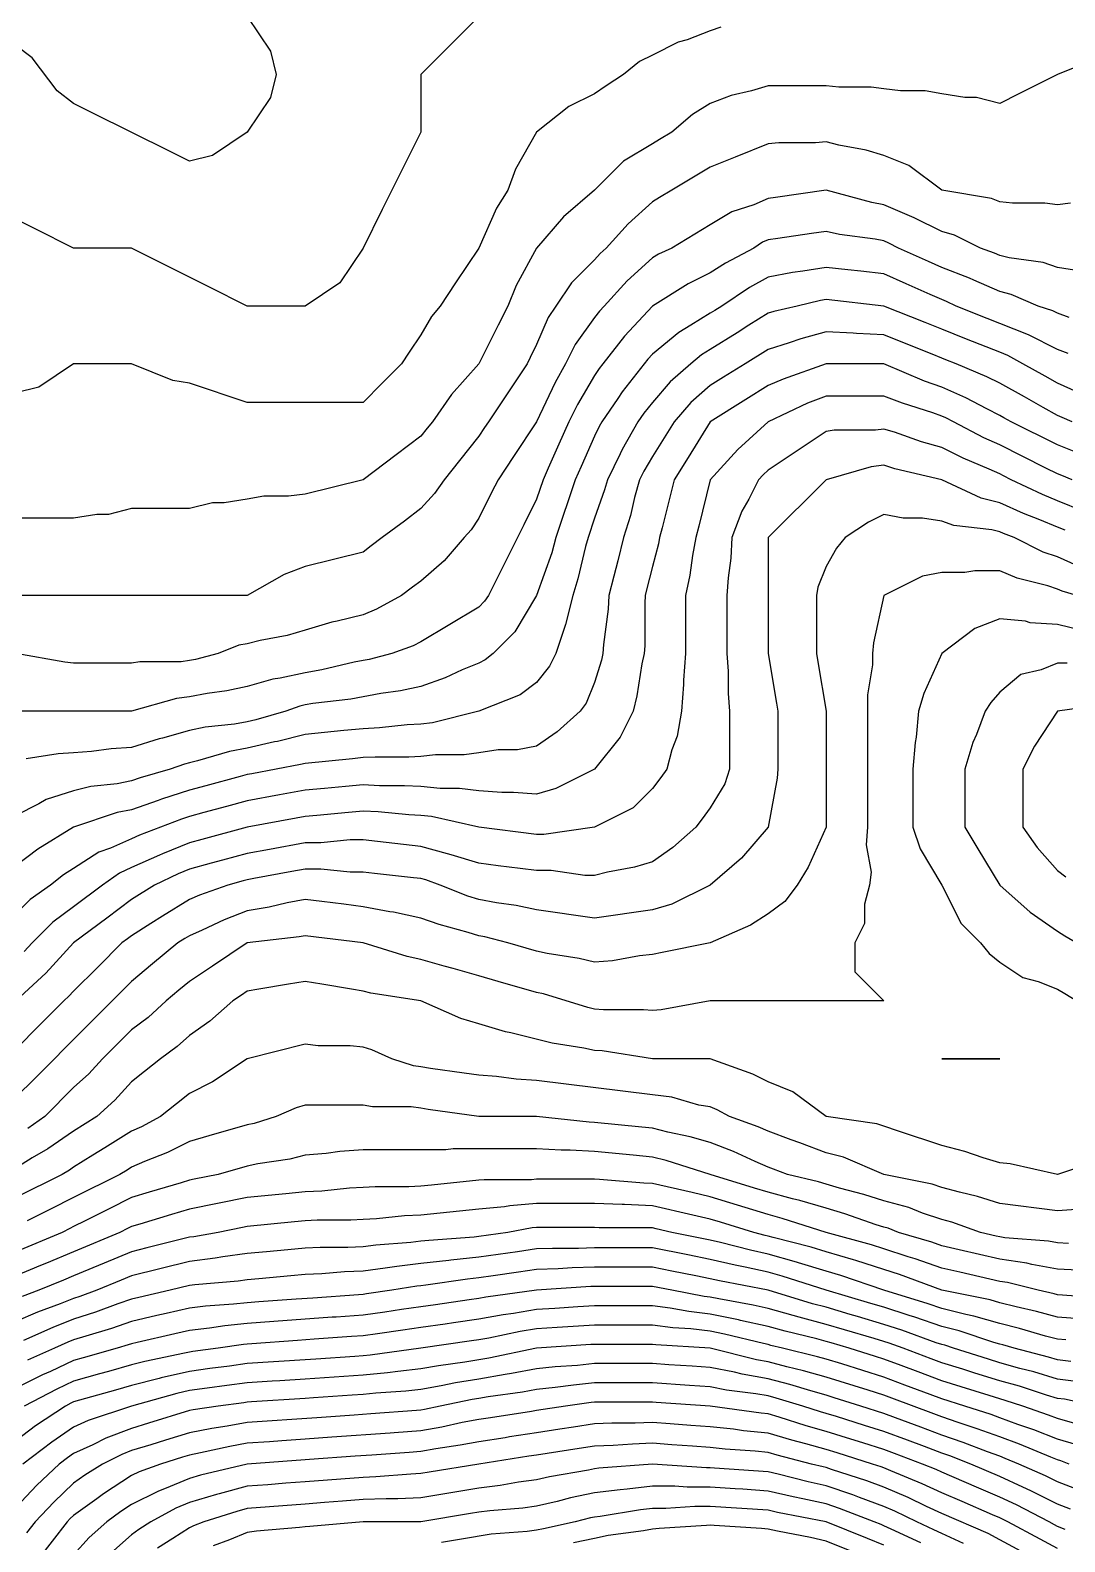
# Model space of a CAD drawing. Header units: inches. Extents: x 794995 to 811195, y 2485918 to 2508058.
# Drawn here: x 807723 to 808259, y 2500398 to 2501181 of the extents above; entities that cross this region are included whole.
import ezdxf

# ---------------------------------------------------------------- set-up
doc = ezdxf.new("R2010")
doc.units = ezdxf.units.IN
doc.header["$MEASUREMENT"] = 0
doc.layers.add('contour', color=7, linetype='Continuous')

msp = doc.modelspace()

# ---------------------------------------------------------------- linework, layer by layer
at = {"layer": 'contour'}
for points in [[(807955.16, 2501188.36), (807925.16, 2501158.36), (807925.16, 2501128.36), (807915.16, 2501108.36), (807910.16, 2501098.36), (807905.16, 2501088.36), (807895.16, 2501068.36), (807883.16, 2501050.36), (807865.16, 2501038.36), (807835.16, 2501038.36), (807815.16, 2501048.36), (807795.16, 2501058.36), (807775.16, 2501068.36), (807745.16, 2501068.36), (807725.16, 2501078.36), (807715.16, 2501083.36)], [(807835.16, 2501188.36), (807847.16, 2501170.36), (807850.16, 2501158.36), (807847.16, 2501146.36), (807835.16, 2501128.36), (807817.16, 2501116.36), (807805.16, 2501113.36), (807795.16, 2501118.36), (807755.16, 2501138.36), (807745.16, 2501143.36), (807736.59, 2501149.79), (807723.73, 2501166.93), (807715.16, 2501173.36)], [(808080.61, 2501182.91), (808075.16, 2501180.86), (808063.16, 2501176.36), (808058.49, 2501175.03), (808045.16, 2501168.36), (808038.49, 2501165.03), (808030.16, 2501158.36), (808021.16, 2501152.36), (808015.16, 2501148.36), (808001.83, 2501141.69), (807985.16, 2501128.36), (807974.25, 2501109.27), (807970.16, 2501098.36), (807964.39, 2501089.13), (807955.16, 2501068.36), (807943.16, 2501050.36), (807935.16, 2501038.36), (807930.61, 2501032.91), (807925.16, 2501023.36), (807919.16, 2501014.36), (807915.16, 2501008.36), (807905.16, 2500998.36), (807895.16, 2500988.36), (807835.16, 2500988.36), (807805.16, 2500998.36), (807796.59, 2500999.79), (807775.16, 2501008.36), (807745.16, 2501008.36), (807727.16, 2500996.36), (807703.16, 2500990.36)], [(808276.59, 2501166.93), (808255.16, 2501158.36), (808235.16, 2501148.36), (808225.16, 2501143.36), (808213.16, 2501146.36), (808207.16, 2501146.36), (808195.16, 2501148.36), (808186.59, 2501149.79), (808173.73, 2501149.79), (808165.16, 2501150.86), (808158.49, 2501151.69), (808141.83, 2501151.69), (808135.16, 2501152.36), (808105.16, 2501152.36), (808096.59, 2501149.79), (808086.07, 2501147.45), (808075.16, 2501143.36), (808065.93, 2501137.59), (808055.16, 2501128.36), (808048.91, 2501124.61), (808045.16, 2501122.36), (808030.16, 2501113.36), (808015.16, 2501098.36), (807999.01, 2501084.52), (807985.16, 2501068.36), (807974.57, 2501048.95), (807970.16, 2501038.36), (807965.16, 2501028.36), (807955.16, 2501008.36), (807941.04, 2500992.48), (807931.16, 2500978.36), (807928.49, 2500975.03), (807925.16, 2500970.86), (807912.3, 2500961.22), (807895.16, 2500948.36), (807865.16, 2500940.86), (807856.59, 2500939.79), (807843.73, 2500939.79), (807835.16, 2500938.36), (807823.16, 2500936.36), (807817.16, 2500936.36), (807805.16, 2500933.36), (807775.16, 2500933.36), (807763.16, 2500930.36), (807757.16, 2500930.36), (807745.16, 2500928.36), (807685.16, 2500928.36)], [(808261.83, 2501091.69), (808255.16, 2501090.86), (808248.49, 2501091.69), (808231.83, 2501091.69), (808225.16, 2501092.36), (808220.87, 2501094.08), (808195.16, 2501098.36), (808178.02, 2501111.22), (808165.16, 2501116.36), (808155.93, 2501119.13), (808141.83, 2501121.69), (808135.16, 2501123.36), (808129.7, 2501122.91), (808110.61, 2501122.91), (808105.16, 2501122.36), (808088.02, 2501115.5), (808075.16, 2501110.36), (808055.16, 2501098.36), (808048.91, 2501094.61), (808045.16, 2501092.36), (808032.53, 2501080.99), (808021.16, 2501068.36), (808018.02, 2501065.5), (808015.16, 2501062.36), (808003.16, 2501050.36), (807995.16, 2501038.36), (807991.16, 2501032.36), (807985.16, 2501018.36), (807981.83, 2501011.69), (807980.16, 2501008.36), (807960.16, 2500978.36), (807958.16, 2500975.36), (807955.16, 2500970.86), (807945.16, 2500958.36), (807937.16, 2500948.36), (807932.22, 2500941.3), (807925.16, 2500933.36), (807916.59, 2500926.93), (807905.16, 2500918.36), (807899.45, 2500914.08), (807895.16, 2500910.86), (807865.16, 2500903.36), (807854.25, 2500899.27), (807835.16, 2500888.36), (807625.16, 2500888.36)], [(808267.16, 2501056.36), (808255.16, 2501058.36), (808247.66, 2501060.86), (808230.16, 2501063.36), (808225.16, 2501064.61), (808222.55, 2501065.75), (808215.16, 2501068.36), (808201.83, 2501075.03), (808195.16, 2501076.93), (808180.87, 2501084.08), (808178.49, 2501085.03), (808165.16, 2501090.86), (808158.84, 2501092.05), (808135.16, 2501098.36), (808108.91, 2501094.61), (808105.16, 2501094.08), (808097.66, 2501090.86), (808086.41, 2501087.11), (808075.16, 2501080.36), (808055.16, 2501068.36), (808048.32, 2501065.2), (808045.16, 2501063.36), (808032.12, 2501051.4), (808020.16, 2501038.36), (808017.77, 2501035.75), (808015.16, 2501032.36), (808005.16, 2501018.36), (808000.16, 2501008.36), (807994.76, 2500998.76), (807985.16, 2500978.36), (807973.16, 2500960.36), (807965.16, 2500948.36), (807961.83, 2500941.69), (807955.16, 2500928.36), (807951.16, 2500922.36), (807947.66, 2500918.36), (807937.16, 2500906.36), (807925.16, 2500895.86), (807920.87, 2500892.65), (807915.16, 2500888.36), (807902.22, 2500881.3), (807895.16, 2500878.36), (807881.83, 2500875.03), (807879.01, 2500874.52), (807865.16, 2500870.36), (807855.93, 2500867.59), (807841.83, 2500865.03), (807835.16, 2500863.36), (807830.87, 2500862.65), (807820.16, 2500858.36), (807808.32, 2500855.2), (807805.16, 2500854.61), (807800.87, 2500854.08), (807779.45, 2500854.08), (807775.16, 2500853.36), (807745.16, 2500853.36), (807740.54, 2500853.75), (807715.16, 2500858.36)], [(808261.16, 2501032.36), (808255.16, 2501034.61), (808252.66, 2501035.86), (808245.16, 2501038.36), (808231.16, 2501044.36), (808225.16, 2501045.86), (808211.83, 2501051.69), (808209.56, 2501052.76), (808195.16, 2501058.36), (808188.24, 2501061.44), (808172.66, 2501068.36), (808167.77, 2501070.97), (808165.16, 2501072.11), (808160.54, 2501072.98), (808142.22, 2501075.42), (808135.16, 2501076.93), (808127.66, 2501075.86), (808110.16, 2501073.36), (808105.16, 2501072.65), (808102.16, 2501071.36), (808097.66, 2501068.36), (808082.98, 2501060.54), (808075.16, 2501055.5), (808063.73, 2501049.79), (808045.16, 2501038.36), (808030.76, 2501022.76), (808019.45, 2501008.36), (808017.56, 2501005.96), (808015.16, 2501002.36), (808006.27, 2500987.25), (808001.83, 2500978.36), (807996.7, 2500966.82), (807991.16, 2500954.36), (807988.49, 2500948.36), (807985.16, 2500938.36), (807978.49, 2500925.03), (807975.16, 2500918.36), (807968.49, 2500905.03), (807965.16, 2500898.36), (807960.16, 2500888.36), (807958.16, 2500885.36), (807955.16, 2500882.36), (807925.16, 2500864.36), (807921.16, 2500862.36), (807910.16, 2500858.36), (807898.32, 2500855.2), (807895.16, 2500854.61), (807890.54, 2500853.75), (807873.73, 2500849.79), (807865.16, 2500848.36), (807852.3, 2500845.5), (807848.49, 2500845.03), (807835.16, 2500841.22), (807824.57, 2500838.95), (807814.39, 2500837.59), (807805.16, 2500835.86), (807798.49, 2500835.03), (807775.16, 2500828.36), (807685.16, 2500828.36)], [(808260.61, 2501013.82), (808255.16, 2501015.86), (808240.16, 2501023.36), (808225.16, 2501029.36), (808218.73, 2501031.93), (808202.66, 2501038.36), (808197.56, 2501040.76), (808195.16, 2501041.69), (808189.16, 2501044.36), (808176.7, 2501049.9), (808165.16, 2501055.03), (808153.16, 2501056.36), (808146.41, 2501057.11), (808135.16, 2501058.36), (808123.16, 2501056.36), (808117.79, 2501055.73), (808105.16, 2501053.36), (808095.56, 2501047.96), (808081.16, 2501038.36), (808077.47, 2501036.05), (808075.16, 2501034.61), (808065.16, 2501028.36), (808058.79, 2501024.72), (808045.16, 2501013.36), (808042.76, 2501010.76), (808040.87, 2501008.36), (808029.56, 2500993.96), (808027.16, 2500990.36), (808018.91, 2500978.36), (808017.56, 2500975.96), (808015.16, 2500970.86), (808008.24, 2500955.28), (808005.16, 2500948.36), (807995.16, 2500918.36), (807992.98, 2500910.54), (807985.16, 2500888.36), (807973.91, 2500869.61), (807962.66, 2500858.36), (807958.49, 2500855.03), (807955.16, 2500853.36), (807946.59, 2500849.79), (807937.79, 2500845.73), (807925.16, 2500841.22), (807914.57, 2500838.95), (807904.39, 2500837.59), (807888.84, 2500834.68), (807869.16, 2500832.36), (807865.16, 2500831.69), (807862.43, 2500831.09), (807855.16, 2500828.36), (807839.6, 2500823.92), (807835.16, 2500822.91), (807828.49, 2500821.69), (807813.34, 2500820.18), (807805.16, 2500818.36), (807791.31, 2500814.52), (807789.44, 2500814.08), (807775.16, 2500809.61), (807764.57, 2500808.95), (807754.39, 2500807.59), (807745.16, 2500806.93), (807737.16, 2500806.36), (807720.61, 2500803.82)], [(808269.01, 2500992.21), (808255.16, 2500998.36), (808248.73, 2501001.93), (808237.16, 2501008.36), (808229.45, 2501012.65), (808225.16, 2501014.36), (808208.02, 2501021.22), (808195.16, 2501026.36), (808186.59, 2501029.79), (808165.16, 2501038.36), (808135.16, 2501041.69), (808132.3, 2501041.22), (808120.16, 2501038.36), (808108.02, 2501035.5), (808105.16, 2501034.61), (808095.16, 2501028.36), (808089.01, 2501024.52), (808075.16, 2501015.86), (808070.54, 2501012.98), (808065.16, 2501008.36), (808054.39, 2500999.13), (808045.16, 2500988.36), (808040.71, 2500982.81), (808037.66, 2500978.36), (808029.56, 2500963.96), (808028.49, 2500961.69), (808021.83, 2500948.36), (808020.38, 2500943.14), (808015.16, 2500928.36), (808011.83, 2500918.36), (808010.54, 2500913.75), (808006.59, 2500896.93), (808003.91, 2500888.36), (808000.16, 2500873.36), (807995.16, 2500858.36), (807991.83, 2500851.69), (807985.16, 2500843.36), (807976.59, 2500836.93), (807955.16, 2500828.36), (807931.16, 2500822.36), (807925.16, 2500821.69), (807918.1, 2500821.3), (807903.73, 2500819.79), (807895.16, 2500819.36), (807885.16, 2500818.36), (807865.16, 2500816.36), (807850.76, 2500812.76), (807849.28, 2500812.48), (807835.16, 2500809.27), (807825.93, 2500807.59), (807809.45, 2500802.65), (807805.16, 2500801.69), (807802.55, 2500800.97), (807795.16, 2500798.36), (807779.6, 2500793.92), (807775.16, 2500792.36), (807767.66, 2500790.86), (807754.16, 2500789.36), (807745.16, 2500787.11), (807730.87, 2500782.65), (807727.16, 2500780.36), (807715.16, 2500774.36)], [(808262.66, 2500978.36), (808257.47, 2500980.67), (808255.16, 2500981.69), (808247.66, 2500985.86), (808238.02, 2500991.22), (808225.16, 2500998.36), (808218.49, 2501001.69), (808202.66, 2501008.36), (808197.3, 2501010.5), (808195.16, 2501011.36), (808190.16, 2501013.36), (808175.87, 2501019.08), (808165.16, 2501023.36), (808150.87, 2501024.08), (808149.28, 2501024.24), (808135.16, 2501025.03), (808122.12, 2501021.4), (808116.07, 2501019.27), (808105.16, 2501015.86), (808093.16, 2501008.36), (808082.08, 2501001.44), (808075.16, 2500997.11), (808065.16, 2500988.36), (808056.41, 2500978.36), (808052.08, 2500971.44), (808045.16, 2500960.36), (808040.71, 2500952.81), (808038.49, 2500948.36), (808035.93, 2500939.13), (808033.73, 2500929.79), (808030.16, 2500918.36), (808027.16, 2500906.36), (808025.16, 2500898.36), (808022.66, 2500888.36), (808022.22, 2500881.3), (808019.77, 2500862.98), (808019.45, 2500858.36), (808018.69, 2500854.83), (808015.16, 2500843.36), (808010.87, 2500832.65), (808007.66, 2500828.36), (807995.75, 2500817.77), (807985.16, 2500810.36), (807975.16, 2500808.36), (807965.16, 2500808.36), (807955.16, 2500806.93), (807947.66, 2500805.86), (807932.66, 2500805.86), (807925.16, 2500805.03), (807918.84, 2500804.68), (807901.47, 2500804.68), (807895.16, 2500804.36), (807889.7, 2500803.82), (807865.16, 2500801.36), (807862.76, 2500800.76), (807850.16, 2500798.36), (807837.47, 2500796.05), (807835.16, 2500795.63), (807831.41, 2500794.61), (807813.73, 2500789.79), (807805.16, 2500787.45), (807790.68, 2500782.84), (807789.01, 2500782.21), (807775.16, 2500777.36), (807767.66, 2500775.86), (807745.16, 2500768.36), (807726.59, 2500756.93), (807715.16, 2500748.36)], [(808268.02, 2500961.22), (808255.16, 2500966.36), (808231.16, 2500978.36), (808227.3, 2500980.5), (808225.16, 2500981.69), (808218.49, 2500985.03), (808207.57, 2500990.77), (808195.16, 2500996.36), (808186.27, 2500999.47), (808165.16, 2501008.36), (808135.16, 2501008.36), (808112.98, 2501000.54), (808105.16, 2500997.11), (808093.62, 2500989.9), (808075.16, 2500978.36), (808063.62, 2500959.9), (808056.41, 2500948.36), (808054.16, 2500939.36), (808050.16, 2500923.36), (808048.91, 2500918.36), (808048.32, 2500915.2), (808045.16, 2500903.36), (808042.16, 2500891.36), (808041.41, 2500888.36), (808041.16, 2500884.36), (808041.16, 2500862.36), (808040.87, 2500858.36), (808039.7, 2500852.91), (808037.16, 2500836.36), (808035.16, 2500828.36), (808028.49, 2500815.03), (808015.16, 2500798.36), (807995.16, 2500788.36), (807985.16, 2500785.5), (807973.16, 2500786.36), (807967.16, 2500786.36), (807955.16, 2500787.11), (807945.16, 2500788.36), (807935.16, 2500788.36), (807925.16, 2500789.36), (807916.59, 2500789.79), (807903.73, 2500789.79), (807895.16, 2500790.18), (807886.16, 2500789.36), (807875.16, 2500788.36), (807865.16, 2500787.45), (807851.83, 2500785.03), (807835.16, 2500782), (807824.45, 2500779.08), (807812.66, 2500775.86), (807805.16, 2500773.82), (807801.02, 2500772.5), (807790.16, 2500768.36), (807779.3, 2500764.22), (807775.16, 2500762.36), (807764.25, 2500757.45), (807758.2, 2500755.32), (807745.16, 2500746.93), (807739.94, 2500743.58), (807733.16, 2500738.36), (807722.66, 2500730.86), (807715.16, 2500723.36)], [(808262.66, 2500948.36), (808257.3, 2500950.5), (808255.16, 2500951.36), (808249.16, 2500954.36), (808237.16, 2500960.36), (808225.16, 2500966.36), (808216.88, 2500970.09), (808201.16, 2500978.36), (808197.23, 2500980.43), (808195.16, 2500981.36), (808190.54, 2500982.98), (808174.76, 2500987.96), (808165.16, 2500991.69), (808135.16, 2500991.69), (808125.56, 2500987.96), (808105.16, 2500978.36), (808089.44, 2500964.08), (808075.16, 2500948.36), (808069.16, 2500924.36), (808067.66, 2500918.36), (808065.93, 2500909.13), (808064.57, 2500898.95), (808062.3, 2500888.36), (808062.3, 2500858.36), (808061.31, 2500844.52), (808061.31, 2500842.21), (808060.16, 2500828.36), (808058.02, 2500815.5), (808055.16, 2500808.36), (808052.66, 2500798.36), (808049.45, 2500794.08), (808045.16, 2500788.36), (808035.16, 2500778.36), (808015.16, 2500768.36), (807988.91, 2500764.61), (807985.16, 2500764.61), (807955.16, 2500768.36), (807930.61, 2500773.82), (807925.16, 2500774.36), (807918.84, 2500774.68), (807902.98, 2500776.19), (807895.16, 2500776.54), (807887.66, 2500775.86), (807871.16, 2500774.36), (807865.16, 2500773.82), (807860.54, 2500772.98), (807835.16, 2500768.36), (807811.59, 2500761.93), (807805.16, 2500760.18), (807791.31, 2500754.52), (807789.64, 2500753.88), (807775.16, 2500747.36), (807768.95, 2500744.57), (807760.16, 2500738.36), (807745.16, 2500727.11), (807734.45, 2500719.08), (807723.73, 2500708.36), (807719.6, 2500703.92)], [(808268.71, 2500931.91), (808255.16, 2500937.45), (808247.42, 2500940.62), (808231.16, 2500948.36), (808227.16, 2500950.36), (808225.16, 2500951.36), (808219.7, 2500953.82), (808206.27, 2500959.47), (808195.16, 2500965.03), (808184.72, 2500967.93), (808170.61, 2500972.91), (808165.16, 2500974.61), (808160.87, 2500974.08), (808139.45, 2500974.08), (808135.16, 2500973.36), (808105.16, 2500953.36), (808102.55, 2500950.97), (808100.16, 2500948.36), (808095.16, 2500938.36), (808091.52, 2500932), (808086.41, 2500918.36), (808085.75, 2500907.77), (808084.39, 2500897.59), (808083.73, 2500888.36), (808083.73, 2500858.36), (808084.39, 2500849.13), (808084.39, 2500837.59), (808085.16, 2500828.36), (808085.16, 2500798.36), (808082.66, 2500790.86), (808075.16, 2500778.36), (808070.87, 2500772.65), (808067.66, 2500768.36), (808055.75, 2500757.77), (808045.16, 2500750.36), (808035.93, 2500747.59), (808021.83, 2500745.03), (808015.16, 2500743.36), (808010.16, 2500743.36), (807992.66, 2500745.86), (807985.16, 2500745.86), (807976.59, 2500746.93), (807965.16, 2500748.36), (807955.16, 2500749.61), (807940.87, 2500754.08), (807939.01, 2500754.52), (807925.16, 2500758.36), (807916.16, 2500759.36), (807902.66, 2500760.86), (807895.16, 2500761.69), (807888.49, 2500761.69), (807873.34, 2500760.18), (807865.16, 2500760.18), (807846.7, 2500756.82), (807835.16, 2500754.72), (807822.3, 2500751.22), (807816.41, 2500749.61), (807805.16, 2500746.54), (807799.35, 2500744.17), (807787.16, 2500738.36), (807775.16, 2500730.86), (807762.3, 2500721.22), (807745.16, 2500708.36), (807730.76, 2500692.76), (807715.16, 2500678.36)], [(808259.03, 2500922.23), (808255.16, 2500923.82), (808245.93, 2500927.59), (808237.57, 2500930.77), (808225.16, 2500936.36), (808215.56, 2500938.76), (808195.16, 2500948.36), (808170.87, 2500954.08), (808165.16, 2500955.86), (808158.49, 2500955.03), (808135.16, 2500948.36), (808105.16, 2500918.36), (808105.16, 2500858.36), (808109.45, 2500832.65), (808110.16, 2500828.36), (808110.16, 2500798.36), (808109.77, 2500793.75), (808105.16, 2500768.36), (808091.31, 2500752.21), (808075.16, 2500738.36), (808055.16, 2500728.36), (808045.16, 2500725.5), (808015.16, 2500721.22), (807985.16, 2500725.5), (807974.57, 2500727.77), (807964.39, 2500729.13), (807955.16, 2500730.86), (807949.44, 2500732.65), (807935.16, 2500738.36), (807927.77, 2500740.97), (807925.16, 2500741.69), (807921.41, 2500742.11), (807901.16, 2500744.36), (807895.16, 2500745.03), (807888.49, 2500745.03), (807873.34, 2500746.54), (807865.16, 2500746.54), (807858.24, 2500745.28), (807838.49, 2500741.69), (807835.16, 2500741.09), (807833.02, 2500740.5), (807825.16, 2500738.36), (807810.38, 2500733.14), (807805.16, 2500730.86), (807791.31, 2500722.21), (807785.16, 2500718.36), (807775.16, 2500712.11), (807773.02, 2500710.5), (807770.16, 2500708.36), (807757.66, 2500695.86), (807745.16, 2500683.36), (807742.76, 2500680.76), (807740.16, 2500678.36), (807727.66, 2500665.86), (807715.16, 2500653.36)], [(808269.01, 2500902.21), (808255.16, 2500908.36), (808247.66, 2500910.86), (808232.66, 2500918.36), (808227.23, 2500920.43), (808225.16, 2500921.36), (808221.16, 2500922.36), (808201.47, 2500924.68), (808195.16, 2500926.93), (808185.16, 2500928.36), (808175.16, 2500928.36), (808165.16, 2500930.36), (808157.16, 2500926.36), (808145.16, 2500918.36), (808140.61, 2500912.91), (808135.16, 2500903.36), (808130.87, 2500892.65), (808130.16, 2500888.36), (808130.16, 2500858.36), (808130.87, 2500854.08), (808135.16, 2500828.36), (808135.16, 2500768.36), (808125.93, 2500747.59), (808120.16, 2500738.36), (808113.73, 2500729.79), (808105.16, 2500723.36), (808095.93, 2500717.59), (808075.16, 2500708.36), (808050.16, 2500703.36), (808045.16, 2500702.36), (808038.49, 2500701.69), (808024.39, 2500699.13), (808015.16, 2500698.36), (808007.16, 2500700.36), (807990.61, 2500702.91), (807985.16, 2500704.08), (807970.16, 2500708.36), (807958.32, 2500711.52), (807955.16, 2500712.11), (807949.7, 2500713.82), (807934.63, 2500717.84), (807925.16, 2500721.22), (807911.04, 2500724.24), (807909.01, 2500724.52), (807895.16, 2500727.11), (807885.16, 2500728.36), (807873.73, 2500729.79), (807865.16, 2500730.86), (807855.93, 2500729.13), (807846.59, 2500726.93), (807835.16, 2500725.03), (807823.16, 2500720.36), (807811.83, 2500715.03), (807805.16, 2500712.11), (807802.85, 2500710.67), (807799.16, 2500708.36), (807786.07, 2500697.45), (807775.16, 2500688.36), (807770.16, 2500683.36), (807765.16, 2500678.36), (807755.16, 2500668.36), (807745.16, 2500658.36), (807740.16, 2500653.36), (807735.16, 2500648.36), (807725.16, 2500638.36), (807715.16, 2500628.36)], [(808265.16, 2500888.36), (808257.47, 2500890.67), (808255.16, 2500891.69), (808250.16, 2500893.36), (808234.16, 2500897.36), (808225.16, 2500901.22), (808212.3, 2500901.22), (808207.16, 2500900.36), (808195.16, 2500900.36), (808185.16, 2500898.36), (808165.16, 2500888.36), (808159.7, 2500863.82), (808159.16, 2500858.36), (808159.16, 2500852.36), (808156.59, 2500836.93), (808156.59, 2500768.36), (808155.93, 2500759.13), (808158.49, 2500745.03), (808157.66, 2500738.36), (808155.16, 2500728.36), (808155.16, 2500718.36), (808150.16, 2500708.36), (808150.16, 2500693.36), (808165.16, 2500678.36), (808075.16, 2500678.36), (808049.77, 2500673.75), (808045.16, 2500673.36), (808040.54, 2500673.75), (808019.77, 2500673.75), (808015.16, 2500674.08), (808011.63, 2500674.83), (807988.69, 2500681.89), (807985.16, 2500682.65), (807965.16, 2500688.36), (807955.16, 2500691.22), (807941.83, 2500695.03), (807937.16, 2500696.36), (807925.16, 2500699.79), (807918.1, 2500701.3), (807895.16, 2500708.36), (807865.16, 2500712.11), (807862, 2500711.52), (807835.16, 2500708.36), (807817.16, 2500696.36), (807805.16, 2500688.36), (807799.7, 2500683.82), (807793.16, 2500678.36), (807783.73, 2500669.79), (807775.16, 2500663.36), (807760.16, 2500648.36), (807752.98, 2500640.54), (807745.16, 2500633.36), (807730.16, 2500618.36), (807721.37, 2500612.15)], [(808267.16, 2500870.36), (808255.16, 2500873.36), (808241.04, 2500874.24), (808238.49, 2500875.03), (808225.16, 2500876.36), (808212.3, 2500871.22), (808195.16, 2500858.36), (808185.93, 2500837.59), (808183.16, 2500828.36), (808181.83, 2500815.03), (808181.31, 2500812.21), (808180.16, 2500798.36), (808180.16, 2500768.36), (808183.91, 2500757.11), (808195.16, 2500738.36), (808205.16, 2500718.36), (808215.16, 2500708.36), (808219.7, 2500702.91), (808225.16, 2500698.36), (808237.16, 2500690.36), (808245.16, 2500688.36), (808255.16, 2500684.36), (808258.91, 2500682.11), (808265.16, 2500678.36)], [(808260.16, 2500853.36), (808255.16, 2500853.36), (808246.59, 2500849.79), (808236.07, 2500847.45), (808225.16, 2500838.36), (808220.54, 2500832.98), (808217.66, 2500828.36), (808213.16, 2500816.36), (808211.31, 2500812.21), (808207.16, 2500798.36), (808207.16, 2500768.36), (808213.91, 2500757.11), (808225.16, 2500738.36), (808241.04, 2500724.24), (808255.16, 2500714.36), (808258.91, 2500712.11), (808265.16, 2500708.36)], [(808281.41, 2500832.11), (808255.16, 2500828.36), (808243.16, 2500810.36), (808237.16, 2500798.36), (808237.16, 2500768.36), (808244.57, 2500757.77), (808255.16, 2500745.86), (808259.45, 2500742.65)], [(808277.66, 2500595.86), (808255.16, 2500588.36), (808230.61, 2500593.82), (808225.16, 2500594.36), (808216.59, 2500596.93), (808207.16, 2500600.36), (808195.16, 2500603.36), (808172.66, 2500610.86), (808165.16, 2500613.36), (808161.41, 2500614.61), (808135.16, 2500618.36), (808118.02, 2500631.22), (808105.16, 2500636.36), (808097.16, 2500640.36), (808075.16, 2500648.36), (808045.16, 2500648.36), (808019.16, 2500652.36), (808015.16, 2500652.65), (808009.7, 2500653.82), (807993.16, 2500656.36), (807971.83, 2500661.69), (807969.01, 2500662.21), (807955.16, 2500666.36), (807945.93, 2500669.13), (807925.16, 2500678.36), (807899.16, 2500682.36), (807895.16, 2500683.36), (807889.16, 2500684.36), (807873.73, 2500686.93), (807865.16, 2500688.36), (807856.59, 2500686.93), (807841.16, 2500684.36), (807835.16, 2500683.36), (807832.16, 2500681.36), (807827.66, 2500678.36), (807815.75, 2500667.77), (807805.16, 2500660.36), (807798.84, 2500654.68), (807790.16, 2500648.36), (807781.83, 2500641.69), (807775.16, 2500636.36), (807766.59, 2500626.93), (807757.16, 2500618.36), (807745.16, 2500610.86), (807731.83, 2500601.69), (807723.73, 2500596.93), (807715.16, 2500591.69)], [(808267.16, 2500570.36), (808255.16, 2500569.61), (808225.16, 2500573.36), (808213.73, 2500576.93), (808204.39, 2500579.13), (808195.16, 2500581.69), (808190.16, 2500583.36), (808165.16, 2500588.36), (808144.16, 2500597.36), (808135.16, 2500599.61), (808121.52, 2500604.72), (808117.16, 2500606.36), (808105.16, 2500610.86), (808099.94, 2500613.14), (808085.16, 2500618.36), (808078.69, 2500621.89), (808075.16, 2500623.36), (808069.16, 2500624.36), (808055.16, 2500628.36), (808045.16, 2500629.61), (807985.16, 2500637.11), (807974.57, 2500637.77), (807964.39, 2500639.13), (807955.16, 2500639.79), (807947.66, 2500640.86), (807930.16, 2500643.36), (807925.16, 2500644.08), (807921.41, 2500644.61), (807910.16, 2500648.36), (807899.77, 2500652.98), (807895.16, 2500654.36), (807888.49, 2500655.03), (807871.83, 2500655.03), (807865.16, 2500655.86), (807835.16, 2500648.36), (807817.16, 2500636.36), (807805.16, 2500630.36), (807798.49, 2500625.03), (807790.16, 2500618.36), (807780.38, 2500613.14), (807775.16, 2500610.86), (807761.31, 2500602.21), (807755.16, 2500598.36), (807745.16, 2500592.11), (807742.94, 2500590.58), (807739.16, 2500588.36), (807715.16, 2500576.36)], [(808260.87, 2500552.65), (808255.16, 2500552.91), (808250.54, 2500553.75), (808227.89, 2500555.63), (808225.16, 2500556.05), (808223.28, 2500556.49), (808215.16, 2500558.36), (808200.38, 2500563.58), (808195.16, 2500565.03), (808185.16, 2500568.36), (808178.02, 2500571.22), (808165.16, 2500574.72), (808154.81, 2500578.02), (808142.22, 2500581.3), (808135.16, 2500583.36), (808131.29, 2500584.49), (808115.16, 2500588.36), (808107.89, 2500591.09), (808105.16, 2500592.11), (808098.49, 2500595.03), (808087.16, 2500600.36), (808075.16, 2500605.03), (808064.72, 2500607.93), (808053.16, 2500610.36), (808045.16, 2500612.36), (808039.7, 2500612.91), (808015.16, 2500615.36), (808012.3, 2500615.5), (807985.16, 2500618.36), (807955.16, 2500618.36), (807928.91, 2500622.11), (807925.16, 2500622.65), (807920.16, 2500623.36), (807900.16, 2500623.36), (807895.16, 2500624.36), (807865.16, 2500624.36), (807860.54, 2500622.98), (807850.16, 2500618.36), (807838.69, 2500614.83), (807835.16, 2500614.08), (807815.16, 2500608.36), (807805.16, 2500605.5), (807793.73, 2500599.79), (807781.83, 2500595.03), (807775.16, 2500592.11), (807772.85, 2500590.67), (807769.16, 2500588.36), (807745.16, 2500576.36), (807733.16, 2500570.36), (807721.16, 2500564.36)], [(808265.59, 2500538.8), (808255.16, 2500539.27), (808241.83, 2500541.69), (808239.16, 2500542.36), (808225.16, 2500544.52), (808204.16, 2500549.36), (808195.16, 2500551.44), (808190.02, 2500553.22), (808172.66, 2500558.36), (808167.3, 2500560.5), (808165.16, 2500561.09), (808161.16, 2500562.36), (808144.84, 2500568.04), (808135.16, 2500570.86), (808121.61, 2500574.81), (808117.79, 2500575.73), (808105.16, 2500579.13), (808098.1, 2500581.3), (808075.16, 2500588.36), (808052.36, 2500595.56), (808045.16, 2500597.36), (808035.16, 2500598.36), (808015.16, 2500600.36), (808002.53, 2500600.99), (807997.79, 2500600.99), (807985.16, 2500601.69), (807941.83, 2500601.69), (807938.02, 2500601.22), (807895.16, 2500601.22), (807883.16, 2500600.36), (807876.07, 2500599.27), (807865.16, 2500598.36), (807857.16, 2500596.36), (807840.61, 2500593.82), (807835.16, 2500592.65), (807820.16, 2500588.36), (807807.66, 2500585.86), (807805.16, 2500585.36), (807800.87, 2500584.08), (807784.39, 2500579.13), (807775.16, 2500576.36), (807763.16, 2500570.36), (807751.16, 2500564.36), (807745.16, 2500561.36), (807743.16, 2500560.36), (807739.16, 2500558.36), (807715.16, 2500548.36)], [(808280.87, 2500524.08), (808257.66, 2500525.86), (808255.16, 2500526.05), (808253.34, 2500526.54), (808245.16, 2500528.36), (808229.16, 2500532.36), (808225.16, 2500532.98), (808204.53, 2500537.74), (808195.16, 2500539.9), (808181.44, 2500544.65), (808177.79, 2500545.73), (808165.16, 2500549.79), (808158.67, 2500551.87), (808135.16, 2500558.36), (808112.43, 2500565.63), (808105.16, 2500567.59), (808089.28, 2500572.48), (808075.16, 2500576.82), (808065.78, 2500578.99), (808045.16, 2500583.75), (808040.71, 2500583.92), (808017.77, 2500585.75), (808015.16, 2500585.86), (807985.16, 2500585.86), (807982.43, 2500585.63), (807957.89, 2500585.63), (807955.16, 2500585.36), (807930.61, 2500582.91), (807925.16, 2500582.36), (807918.84, 2500582.05), (807901.47, 2500582.05), (807895.16, 2500581.69), (807888.1, 2500581.3), (807873.73, 2500579.79), (807865.16, 2500579.36), (807855.16, 2500578.36), (807835.16, 2500576.36), (807805.16, 2500570.36), (807795.93, 2500567.59), (807779.45, 2500562.65), (807775.16, 2500561.36), (807773.16, 2500560.36), (807769.16, 2500558.36), (807745.16, 2500548.36), (807731.04, 2500542.48), (807728.02, 2500541.22), (807715.16, 2500535.86)], [(808285.16, 2500512.21), (808255.16, 2500514.51), (808244.25, 2500517.45), (808233.73, 2500519.79), (808225.16, 2500521.93), (808220.16, 2500523.36), (808195.16, 2500528.36), (808173.27, 2500536.47), (808165.16, 2500539.08), (808150.56, 2500543.77), (808149.44, 2500544.08), (808135.16, 2500548.36), (808127.47, 2500550.67), (808107.77, 2500555.75), (808105.16, 2500556.49), (808103.62, 2500556.82), (808097.66, 2500558.36), (808080.45, 2500563.66), (808075.16, 2500565.28), (808066.16, 2500567.36), (808045.16, 2500572.21), (808030.76, 2500572.76), (808029.56, 2500572.76), (808015.16, 2500573.36), (807985.16, 2500573.36), (807971.31, 2500572.21), (807968.49, 2500571.69), (807955.16, 2500570.36), (807935.16, 2500568.36), (807925.16, 2500567.36), (807916.59, 2500566.93), (807902.22, 2500565.42), (807895.16, 2500565.03), (807888.84, 2500564.68), (807871.47, 2500564.68), (807865.16, 2500564.36), (807859.7, 2500563.82), (807835.16, 2500561.36), (807832.66, 2500560.86), (807820.16, 2500558.36), (807807.38, 2500556.14), (807805.16, 2500555.86), (807801.83, 2500555.03), (807783.16, 2500550.36), (807775.16, 2500548.36), (807761.04, 2500542.48), (807758.02, 2500541.22), (807745.16, 2500535.86), (807739.87, 2500533.66), (807727.16, 2500528.36), (807718.4, 2500525.12)], [(808259.45, 2500502.65), (808255.16, 2500502.98), (808248.84, 2500504.68), (808235.44, 2500508.65), (808225.16, 2500511.22), (808211.83, 2500515.03), (808207.66, 2500515.86), (808195.16, 2500518.99), (808188.18, 2500521.38), (808165.16, 2500528.36), (808142.85, 2500536.05), (808135.16, 2500538.36), (808120.87, 2500542.65), (808119.79, 2500543), (808105.16, 2500547.11), (808095.93, 2500549.13), (808080.38, 2500553.14), (808075.16, 2500554.36), (808055.16, 2500558.36), (808047.03, 2500560.24), (808045.16, 2500560.67), (808042.76, 2500560.76), (808017.56, 2500560.76), (808015.16, 2500560.86), (807985.16, 2500560.86), (807982.85, 2500560.67), (807970.16, 2500558.36), (807955.16, 2500556.22), (807952.76, 2500555.96), (807929.3, 2500554.22), (807925.16, 2500553.75), (807919.94, 2500553.14), (807901.83, 2500551.69), (807895.16, 2500550.86), (807887.33, 2500550.54), (807872.98, 2500550.54), (807865.16, 2500550.18), (807856.16, 2500549.36), (807845.16, 2500548.36), (807835.16, 2500547.45), (807822.53, 2500545.73), (807818.49, 2500545.03), (807805.16, 2500543.36), (807775.16, 2500535.86), (807769.87, 2500533.66), (807757.16, 2500528.36), (807748.4, 2500525.12), (807745.16, 2500524.08), (807738.1, 2500521.3), (807726.51, 2500517.01), (807715.16, 2500512.21)], [(808262.08, 2500491.44), (808255.16, 2500492.36), (808250.54, 2500493.75), (808232.66, 2500498.36), (808226.87, 2500500.08), (808225.16, 2500500.5), (808222.16, 2500501.36), (808204.16, 2500507.36), (808195.16, 2500509.61), (808181.21, 2500514.41), (808178.2, 2500515.32), (808165.16, 2500519.54), (808158.34, 2500521.54), (808135.16, 2500528.36), (808112.48, 2500535.68), (808105.16, 2500537.74), (808093.16, 2500540.36), (808088.13, 2500541.33), (808075.16, 2500544.36), (808063.49, 2500546.69), (808045.16, 2500550.36), (808015.16, 2500550.36), (808006.88, 2500550.09), (807993.44, 2500550.09), (807985.16, 2500549.79), (807975.16, 2500548.36), (807955.16, 2500545.5), (807940.76, 2500543.96), (807939.64, 2500543.88), (807925.16, 2500542.21), (807912.74, 2500540.77), (807906.59, 2500539.79), (807895.16, 2500538.36), (807885.56, 2500537.96), (807873.73, 2500536.93), (807865.16, 2500536.54), (807857.66, 2500535.86), (807841.16, 2500534.36), (807835.16, 2500533.82), (807830.36, 2500533.16), (807808.02, 2500531.22), (807805.16, 2500530.86), (807795.16, 2500528.36), (807778.91, 2500524.61), (807775.16, 2500523.75), (807768.1, 2500521.3), (807756.51, 2500517.01), (807745.16, 2500513.36), (807734.39, 2500509.13), (807719.16, 2500502.36)], [(808267.51, 2500480.71), (808255.16, 2500482.36), (808242.85, 2500486.05), (808235.59, 2500487.93), (808225.16, 2500490.86), (808219.44, 2500492.65), (808201.16, 2500498.36), (808196.66, 2500499.86), (808195.16, 2500500.24), (808192.3, 2500501.22), (808174.49, 2500507.69), (808165.16, 2500510.71), (808151.52, 2500514.72), (808147.66, 2500515.86), (808135.16, 2500519.54), (808128.18, 2500521.38), (808105.16, 2500528.36), (808080.02, 2500533.23), (808075.16, 2500534.36), (808067.66, 2500535.86), (808055.16, 2500538.36), (808045.16, 2500540.36), (808015.16, 2500540.36), (808003.55, 2500539.97), (807996.27, 2500539.47), (807985.16, 2500539.08), (807975.78, 2500537.74), (807962.66, 2500535.86), (807955.16, 2500534.79), (807949.35, 2500534.17), (807927.77, 2500530.97), (807925.16, 2500530.67), (807923.09, 2500530.43), (807910.16, 2500528.36), (807897.03, 2500526.49), (807895.16, 2500526.22), (807892.85, 2500526.05), (807869.16, 2500524.36), (807860.54, 2500523.75), (807841.16, 2500522.36), (807835.16, 2500521.93), (807827.96, 2500521.16), (807813.44, 2500520.09), (807805.16, 2500519.13), (807793.16, 2500516.36), (807788.28, 2500515.24), (807775.16, 2500512.21), (807764.87, 2500508.65), (807751.47, 2500504.68), (807745.16, 2500502.65), (807742.08, 2500501.44), (807735.16, 2500498.36), (807721.31, 2500492.21)], [(808275.16, 2500468.36), (808258.69, 2500471.89), (808255.16, 2500472.36), (808249.44, 2500474.08), (808235.4, 2500478.61), (808225.16, 2500481.49), (808212.3, 2500485.5), (808206.07, 2500487.45), (808195.16, 2500490.86), (808189.7, 2500492.91), (808175.16, 2500498.36), (808167.82, 2500501.03), (808165.16, 2500501.89), (808160.16, 2500503.36), (808144.7, 2500507.91), (808135.16, 2500510.71), (808121.21, 2500514.41), (808118.2, 2500515.32), (808105.16, 2500518.99), (808097.47, 2500520.67), (808079.6, 2500523.92), (808075.16, 2500524.83), (808072, 2500525.2), (808055.16, 2500528.36), (808045.16, 2500530.36), (808015.16, 2500530.36), (808013.22, 2500530.3), (807985.16, 2500528.36), (807958.8, 2500524.72), (807955.16, 2500524.08), (807950.16, 2500523.36), (807932.66, 2500520.86), (807925.16, 2500519.79), (807915.16, 2500518.36), (807906.41, 2500517.11), (807895.16, 2500515.5), (807881.31, 2500514.51), (807879.16, 2500514.36), (807849.01, 2500512.21), (807835.16, 2500511.22), (807823.55, 2500509.97), (807815.59, 2500508.8), (807805.16, 2500507.59), (807797.66, 2500505.86), (807778.16, 2500501.36), (807775.16, 2500500.67), (807773.45, 2500500.08), (807767.66, 2500498.36), (807750.16, 2500493.36), (807745.16, 2500491.93), (807733.16, 2500486.36), (807729.01, 2500484.51), (807715.16, 2500477.59)], [(808264.16, 2500459.36), (808255.16, 2500461.93), (808250.54, 2500463.75), (808237.16, 2500468.36), (808228.08, 2500471.29), (808225.16, 2500472.11), (808219.7, 2500473.82), (808205.16, 2500478.36), (808195.16, 2500481.49), (808182.89, 2500486.09), (808174.16, 2500489.36), (808165.16, 2500492.74), (808160.87, 2500494.08), (808147.16, 2500498.36), (808137.89, 2500501.09), (808135.16, 2500501.89), (808130.36, 2500503.16), (808113.94, 2500507.14), (808105.16, 2500509.61), (808090.76, 2500512.76), (808089.79, 2500513), (808075.16, 2500516.01), (808064.11, 2500517.31), (808054.39, 2500519.13), (808045.16, 2500520.36), (808015.16, 2500520.36), (808006.59, 2500519.79), (807994.53, 2500518.99), (807985.16, 2500518.36), (807973.16, 2500516.36), (807967.89, 2500515.63), (807955.16, 2500513.36), (807942.03, 2500511.49), (807937.66, 2500510.86), (807925.16, 2500509.08), (807915.78, 2500507.74), (807902.66, 2500505.86), (807895.16, 2500504.79), (807889.16, 2500504.36), (807869.77, 2500502.98), (807861.16, 2500502.36), (807837.47, 2500500.67), (807835.16, 2500500.5), (807833.22, 2500500.3), (807820.16, 2500498.36), (807806.92, 2500496.6), (807805.16, 2500496.36), (807802.55, 2500495.75), (807782.02, 2500491.5), (807775.16, 2500489.79), (807763.16, 2500486.36), (807758.49, 2500485.03), (807745.16, 2500481.22), (807736.38, 2500477.14), (807719.45, 2500468.36)], [(808265.16, 2500448.36), (808255.16, 2500451.22), (808242.85, 2500456.05), (808234.63, 2500458.89), (808225.16, 2500462.36), (808220.77, 2500463.97), (808207.16, 2500468.36), (808195.16, 2500472.11), (808189.16, 2500474.36), (808176.07, 2500479.27), (808165.16, 2500483.36), (808143.34, 2500490.18), (808135.16, 2500492.74), (808130.77, 2500493.97), (808112.66, 2500498.36), (808106.62, 2500499.82), (808105.16, 2500500.24), (808102.76, 2500500.76), (808082.48, 2500505.68), (808075.16, 2500507.19), (808065.16, 2500508.36), (808055.75, 2500508.95), (808045.16, 2500510.36), (808015.16, 2500510.36), (807995.87, 2500509.08), (807985.16, 2500508.36), (807976.59, 2500506.93), (807960.38, 2500503.58), (807955.16, 2500502.65), (807951.41, 2500502.11), (807925.16, 2500498.36), (807898.8, 2500494.72), (807895.16, 2500494.36), (807890.87, 2500494.08), (807870.78, 2500492.74), (807865.16, 2500492.36), (807835.16, 2500490.36), (807825.93, 2500489.13), (807815.75, 2500487.77), (807805.16, 2500486.36), (807790.56, 2500482.96), (807789.44, 2500482.65), (807775.16, 2500479.08), (807766.83, 2500476.69), (807748.16, 2500471.36), (807745.16, 2500470.5), (807743.7, 2500469.82), (807740.87, 2500468.36), (807725.44, 2500458.08), (807715.16, 2500450.36)], [(808261.16, 2500438.36), (808256.83, 2500440.03), (808255.16, 2500440.5), (808251.63, 2500441.89), (808235.4, 2500448.61), (808225.16, 2500452.36), (808213.45, 2500456.65), (808203.73, 2500459.79), (808195.16, 2500462.74), (808191.07, 2500464.27), (808169.25, 2500472.45), (808165.16, 2500473.99), (808156.98, 2500476.54), (808135.16, 2500483.36), (808123.45, 2500486.65), (808114.76, 2500488.76), (808105.16, 2500491.3), (808099.16, 2500492.36), (808075.16, 2500498.36), (808046.92, 2500500.13), (808045.16, 2500500.36), (808015.16, 2500500.36), (808013.28, 2500500.24), (807985.16, 2500498.36), (807960.3, 2500493.22), (807955.16, 2500492.36), (807947.96, 2500491.16), (807934.25, 2500489.27), (807925.16, 2500487.65), (807913.16, 2500486.36), (807907.89, 2500485.63), (807895.16, 2500484.36), (807865.16, 2500482.36), (807852.03, 2500481.49), (807848.02, 2500481.22), (807835.16, 2500480.36), (807824.57, 2500478.95), (807814.39, 2500477.59), (807805.16, 2500476.36), (807798.67, 2500474.85), (807775.16, 2500468.36), (807752.66, 2500460.86), (807745.16, 2500457.45), (807733.81, 2500449.71), (807718.91, 2500438.36)], [(808285.16, 2500417.59), (808255.16, 2500429.13), (808249, 2500432.21), (808235.16, 2500438.36), (808228.08, 2500441.29), (808225.16, 2500442.36), (808218.84, 2500444.68), (808206.32, 2500449.52), (808195.16, 2500453.36), (808184.25, 2500457.45), (808171.16, 2500462.36), (808165.16, 2500464.61), (808153.16, 2500468.36), (808139.45, 2500472.65), (808135.16, 2500473.99), (808127.33, 2500476.19), (808116.32, 2500479.52), (808105.16, 2500482.48), (808091.66, 2500484.86), (808087.66, 2500485.86), (808075.16, 2500488.36), (808065.78, 2500488.99), (808053.73, 2500489.79), (808045.16, 2500490.36), (808015.16, 2500490.36), (808006.27, 2500489.47), (807994.84, 2500488.68), (807985.16, 2500487.65), (807972.12, 2500485.32), (807968.87, 2500484.65), (807955.16, 2500482.36), (807943.16, 2500480.36), (807935.59, 2500478.8), (807925.16, 2500476.93), (807917.42, 2500476.1), (807901.83, 2500475.03), (807895.16, 2500474.36), (807889.53, 2500473.99), (807869.45, 2500472.65), (807865.16, 2500472.36), (807837.3, 2500470.5), (807835.16, 2500470.36), (807833.39, 2500470.13), (807820.16, 2500468.36), (807807.09, 2500466.43), (807805.16, 2500466.05), (807783.98, 2500459.54), (807775.16, 2500456.82), (807761.83, 2500451.7), (807755.16, 2500448.36), (807745.16, 2500443.82), (807741.92, 2500441.6), (807737.66, 2500438.36), (807726.07, 2500427.45), (807715.16, 2500415.86)], [(808261.83, 2500415.03), (808255.16, 2500417.59), (808241.31, 2500424.51), (808237.16, 2500426.36), (808225.16, 2500431.93), (808210.16, 2500438.36), (808199.34, 2500442.55), (808195.16, 2500443.99), (808186.16, 2500447.36), (808177.43, 2500450.63), (808165.16, 2500455.24), (808155.16, 2500458.36), (808140.61, 2500462.91), (808135.16, 2500464.61), (808132.23, 2500465.43), (808123.16, 2500468.36), (808109.34, 2500472.55), (808105.16, 2500473.66), (808098.73, 2500474.79), (808083.49, 2500476.69), (808075.16, 2500478.36), (808064.45, 2500479.08), (808045.16, 2500480.36), (808015.16, 2500480.36), (808004.25, 2500479.27), (807994.76, 2500477.96), (807985.16, 2500476.93), (807977.89, 2500475.63), (807959.96, 2500473.16), (807955.16, 2500472.36), (807951.73, 2500471.79), (807935.16, 2500468.36), (807926.98, 2500466.54), (807925.16, 2500466.22), (807922.85, 2500466.05), (807899.16, 2500464.36), (807890.54, 2500463.75), (807871.16, 2500462.36), (807835.16, 2500459.79), (807824.72, 2500457.93), (807816.77, 2500456.75), (807805.16, 2500454.51), (807792.81, 2500450.71), (807785.16, 2500448.36), (807775.16, 2500445.28), (807770.16, 2500443.36), (807760.16, 2500438.36), (807750.97, 2500432.56), (807745.16, 2500428.36), (807734.87, 2500418.65), (807725.16, 2500408.36), (807720.78, 2500402.74)], [(808259.16, 2500404.36), (808255.16, 2500406.05), (808253.66, 2500406.86), (808250.87, 2500408.36), (808233.94, 2500417.14), (808225.16, 2500421.22), (808213.16, 2500426.36), (808195.16, 2500434.08), (808192.23, 2500435.43), (808185.16, 2500438.36), (808170.61, 2500443.82), (808165.16, 2500445.86), (808154.25, 2500449.27), (808148.02, 2500451.22), (808135.16, 2500455.24), (808124.91, 2500458.12), (808110.87, 2500462.65), (808105.16, 2500464.36), (808101.52, 2500464.72), (808075.16, 2500468.36), (808047.03, 2500470.24), (808045.16, 2500470.36), (808015.16, 2500470.36), (808013.34, 2500470.18), (808000.16, 2500468.36), (807985.16, 2500466.05), (807982.43, 2500465.63), (807961.16, 2500462.36), (807955.16, 2500461.44), (807946.59, 2500459.79), (807936.07, 2500457.45), (807925.16, 2500455.5), (807911.31, 2500454.51), (807909.16, 2500454.36), (807879.01, 2500452.21), (807865.16, 2500451.22), (807853.16, 2500450.36), (807846.7, 2500449.9), (807835.16, 2500449.08), (807826.07, 2500447.45), (807810.87, 2500444.08), (807805.16, 2500442.98), (807801.63, 2500441.89), (807790.16, 2500438.36), (807779.16, 2500434.36), (807775.16, 2500432.36), (807760.61, 2500422.91), (807757.16, 2500420.36), (807745.16, 2500411.69), (807743.45, 2500410.08), (807741.83, 2500408.36), (807718.49, 2500378.36)], [(808255.16, 2500394.51), (808246.16, 2500399.36), (808229.45, 2500408.36), (808226.62, 2500409.82), (808225.16, 2500410.5), (808221.41, 2500412.11), (808205.66, 2500418.86), (808195.16, 2500423.36), (808184.91, 2500428.12), (808168.69, 2500434.83), (808165.16, 2500436.36), (808163.7, 2500436.9), (808159.16, 2500438.36), (808140.87, 2500444.08), (808135.16, 2500445.86), (808124.72, 2500448.8), (808117.47, 2500450.67), (808105.16, 2500454.36), (808092.43, 2500455.63), (808087.16, 2500456.36), (808075.16, 2500457.65), (808065.16, 2500458.36), (808054.39, 2500459.13), (808045.16, 2500459.79), (808036.27, 2500459.47), (808024.05, 2500459.47), (808015.16, 2500459.13), (808004.25, 2500457.45), (807997.16, 2500456.36), (807985.16, 2500454.51), (807971.16, 2500452.36), (807968.79, 2500452), (807955.16, 2500449.9), (807945.48, 2500448.04), (807932.98, 2500446.19), (807925.16, 2500444.79), (807919.16, 2500444.36), (807899.77, 2500442.98), (807891.16, 2500442.36), (807867.47, 2500440.67), (807865.16, 2500440.5), (807835.16, 2500438.36), (807810.97, 2500432.56), (807805.16, 2500430.86), (807792.3, 2500425.5), (807789.16, 2500424.36), (807775.16, 2500417.36), (807769.7, 2500413.82), (807762.3, 2500408.36), (807753.16, 2500400.36), (807745.16, 2500391.22)], [(808245.16, 2500388.36), (808225.16, 2500399.13), (808219.16, 2500402.36), (808195.16, 2500412.65), (808187.16, 2500416.36), (808177.72, 2500420.92), (808165.16, 2500426.36), (808156.38, 2500429.58), (808138.02, 2500435.5), (808135.16, 2500436.49), (808133.62, 2500436.82), (808127.66, 2500438.36), (808109.77, 2500442.98), (808105.16, 2500444.36), (808098.49, 2500445.03), (808082.9, 2500446.1), (808075.16, 2500446.93), (808065.93, 2500447.59), (808055.16, 2500448.36), (808045.16, 2500449.08), (808034.81, 2500448.71), (808024.76, 2500447.96), (808015.16, 2500447.59), (808007.16, 2500446.36), (807990.61, 2500443.82), (807985.16, 2500442.98), (807981.16, 2500442.36), (807955.16, 2500438.36), (807929.45, 2500434.08), (807925.16, 2500433.36), (807919.94, 2500433.14), (807901.83, 2500431.69), (807895.16, 2500431.44), (807865.16, 2500429.13), (807855.16, 2500428.36), (807845.87, 2500427.65), (807835.16, 2500426.82), (807820.61, 2500422.91), (807819.28, 2500422.48), (807805.16, 2500418.36), (807798.1, 2500415.42), (807785.16, 2500408.36), (807779.03, 2500404.49), (807775.16, 2500401.69), (807762.81, 2500390.71)], [(808206.41, 2500397.11), (808195.16, 2500402.36), (808191.07, 2500404.27), (808182.3, 2500408.36), (808170.74, 2500413.94), (808165.16, 2500416.36), (808152.53, 2500420.99), (808149.11, 2500422.31), (808135.16, 2500427.11), (808125.93, 2500429.13), (808110.38, 2500433.14), (808105.16, 2500434.36), (808077.3, 2500436.22), (808075.16, 2500436.36), (808073.16, 2500436.36), (808045.16, 2500438.36), (808017.38, 2500436.14), (808015.16, 2500435.86), (808012, 2500435.2), (807991.83, 2500431.69), (807985.16, 2500430.18), (807975.69, 2500428.89), (807966.27, 2500427.25), (807955.16, 2500425.86), (807925.16, 2500420.86), (807913.16, 2500420.36), (807907.16, 2500420.36), (807895.16, 2500419.9), (807884.45, 2500419.08), (807875.16, 2500418.36), (807865.16, 2500417.59), (807835.16, 2500415.28), (807829.7, 2500413.82), (807812.66, 2500408.36), (807807.23, 2500406.29), (807805.16, 2500405.36), (807796.59, 2500399.79), (807788.71, 2500394.81)], [(808184.25, 2500397.45), (808168.91, 2500404.61), (808165.16, 2500406.36), (808163.73, 2500406.93), (808160.16, 2500408.36), (808142.14, 2500415.34), (808135.16, 2500417.74), (808123.16, 2500420.36), (808118.13, 2500421.33), (808105.16, 2500424.36), (808092.03, 2500425.24), (808088.02, 2500425.5), (808075.16, 2500426.36), (808063.16, 2500426.36), (808056.7, 2500426.82), (808045.16, 2500426.82), (808032.12, 2500425.32), (808028.49, 2500425.03), (808015.16, 2500423.36), (808002.74, 2500420.77), (807995.75, 2500418.95), (807985.16, 2500416.54), (807977.96, 2500415.56), (807960.87, 2500414.08), (807955.16, 2500413.36), (807950.87, 2500412.65), (807925.16, 2500408.36), (807895.16, 2500408.36), (807867.56, 2500405.96), (807865.16, 2500405.86), (807862.3, 2500405.5), (807839.96, 2500403.56), (807835.16, 2500402.91), (807825.93, 2500399.13), (807817.57, 2500395.95)], [(808165.16, 2500396.36), (808156.59, 2500399.79), (808135.16, 2500408.36), (808110.02, 2500413.23), (808105.16, 2500414.36), (808075.16, 2500416.36), (808067.16, 2500416.36), (808052.08, 2500415.28), (808045.16, 2500415.28), (808038.95, 2500414.57), (808018.02, 2500411.22), (808015.16, 2500410.86), (808013.09, 2500410.43), (808005.16, 2500408.36), (807988.69, 2500404.83), (807985.16, 2500404.08), (807980.16, 2500403.36), (807961.59, 2500401.93), (807946.16, 2500399.36), (807935.87, 2500397.65)], [(808149.44, 2500392.65), (808135.16, 2500398.36), (808127.05, 2500400.25), (808109.96, 2500403.56), (808105.16, 2500404.61), (808101.73, 2500404.93), (808077.09, 2500406.43), (808075.16, 2500406.6), (808073.22, 2500406.43), (808048.59, 2500404.93), (808045.16, 2500404.61), (808040.54, 2500403.75), (808022.22, 2500401.3), (808015.16, 2500399.79), (808004.25, 2500397.45)]]:
    msp.add_lwpolyline(points, dxfattribs=at)
msp.add_lwpolyline([(808225.16, 2500648.36), (808195.16, 2500648.36)], close=True, dxfattribs=at)

doc.saveas('drawing.dxf')
